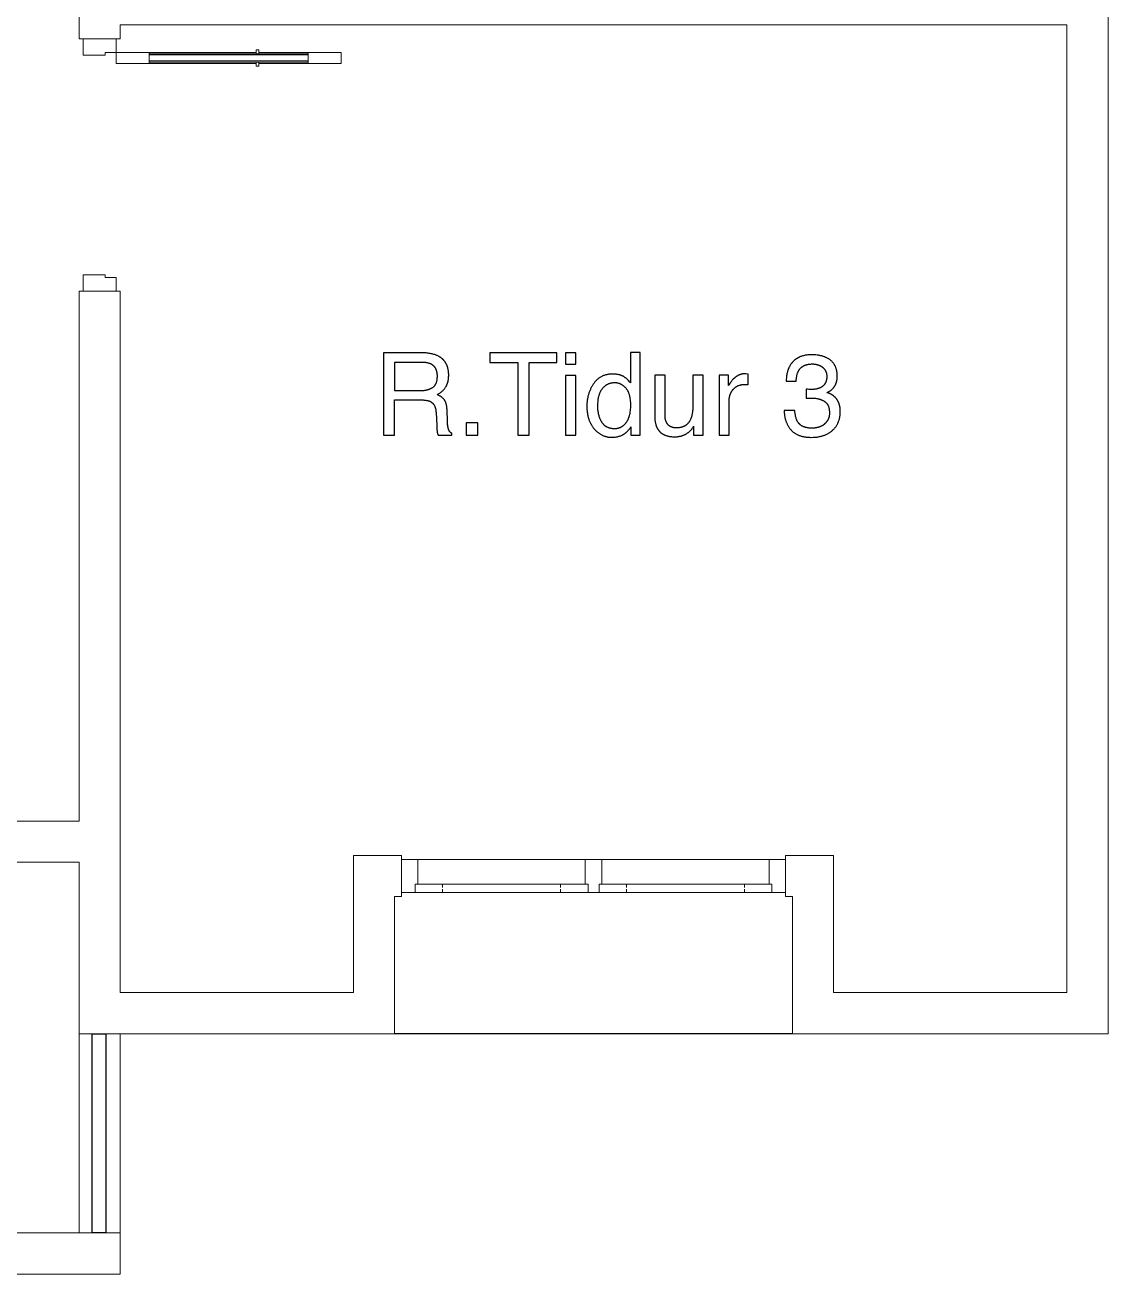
# Model space of a CAD drawing. Header units: metres. Extents: x 0 to 2861, y -1 to 1496.
# Drawn here: x 24.678 to 28.625, y 21.772 to 26.322 of the extents above; entities that cross this region are included whole.
import ezdxf

# ---------------------------------------------------------------- set-up
doc = ezdxf.new("R2010")
doc.units = ezdxf.units.M
doc.layers.add('ARS-KUSEN', color=25, linetype='Continuous', lineweight=9)
doc.layers.add('ARS_DINDING', color=1, linetype='Continuous', lineweight=15)
doc.layers.add('ARS-LANTAI', color=2, linetype='Continuous')
doc.layers.add('Default', color=18, linetype='Continuous')

msp = doc.modelspace()

# ---------------------------------------------------------------- linework, layer by layer
at = {"layer": 'ARS-KUSEN'}
for points in [[(25.0098, 26.2715), (25.0098, 26.2215), (24.9698, 26.2215), (24.9698, 26.2115), (24.8898, 26.2115), (24.8898, 26.2715)], [(25.0098, 26.2215), (25.1298, 26.2215), (25.1298, 26.1815), (25.0098, 26.1815)], [(25.5198, 26.2165), (25.5298, 26.2165), (25.5298, 26.2315), (25.5198, 26.2315)], [(25.7098, 26.2215), (25.8298, 26.2215), (25.8298, 26.1815), (25.7098, 26.1815)], [(25.5198, 26.1865), (25.5298, 26.1865), (25.5298, 26.1715), (25.5198, 26.1715)], [(25.0098, 25.3515), (25.0098, 25.4015), (24.9698, 25.4015), (24.9698, 25.4115), (24.8898, 25.4115), (24.8898, 25.3515)], [(26.0498, 23.1615), (26.0998, 23.1615), (26.0998, 23.1915), (26.1098, 23.1915), (26.1098, 23.2815), (26.0498, 23.2815)], [(27.4498, 23.2815), (26.0498, 23.2815), (26.0498, 23.1615), (27.4498, 23.1615)], [(26.7298, 23.1615), (26.7698, 23.1615), (26.7698, 23.1915), (26.7798, 23.1915), (26.7798, 23.2815), (26.7198, 23.2815), (26.7198, 23.1915), (26.7298, 23.1915)], [(27.4498, 23.1615), (27.3998, 23.1615), (27.3998, 23.1915), (27.3898, 23.1915), (27.3898, 23.2815), (27.4498, 23.2815)]]:
    msp.add_lwpolyline(points, close=True, dxfattribs=at)
at = {"layer": 'ARS-KUSEN', "color": 16}
for points in [[(25.5198, 26.1815), (25.1298, 26.1815), (25.1298, 26.2215), (25.5198, 26.2215)], [(25.5298, 26.2215), (25.7098, 26.2215), (25.7098, 26.1815), (25.5298, 26.1815)]]:
    msp.add_lwpolyline(points, dxfattribs=at)
at = {"layer": 'ARS-KUSEN'}
for points in [[(25.1298, 26.2165), (25.7098, 26.2165)], [(25.1298, 26.2125), (25.7098, 26.2125)], [(25.1298, 26.1905), (25.7098, 26.1905)], [(25.1298, 26.1865), (25.7098, 26.1865)], [(26.1998, 23.174), (26.1998, 23.1615), (26.0998, 23.1615), (26.0998, 23.1915), (26.1998, 23.1915), (26.1998, 23.179)], [(26.6298, 23.179), (26.6298, 23.1915), (26.1998, 23.1915), (26.1998, 23.179)], [(26.1998, 23.174), (26.1998, 23.1615), (26.6298, 23.1615), (26.6298, 23.174)], [(26.6298, 23.174), (26.6298, 23.1615), (26.7298, 23.1615), (26.7298, 23.1915), (26.6298, 23.1915), (26.6298, 23.179)], [(26.8698, 23.174), (26.8698, 23.1615), (26.7698, 23.1615), (26.7698, 23.1915), (26.8698, 23.1915), (26.8698, 23.179)], [(26.8698, 23.179), (26.8698, 23.1915), (27.2998, 23.1915), (27.2998, 23.179)], [(27.2998, 23.174), (27.2998, 23.1615), (26.8698, 23.1615), (26.8698, 23.174)], [(27.2998, 23.174), (27.2998, 23.1615), (27.3998, 23.1615), (27.3998, 23.1915), (27.2998, 23.1915), (27.2998, 23.179)]]:
    msp.add_lwpolyline(points, dxfattribs=at)
at = {"layer": 'ARS-LANTAI'}
for points in [[(24.9224, 22.6465), (24.9724, 22.6465)], [(24.9224, 21.9215), (24.9224, 22.6465)], [(24.9724, 22.6465), (24.9724, 21.9215)], [(24.9724, 21.9215), (24.9224, 21.9215)]]:
    msp.add_lwpolyline(points, dxfattribs=at)
at = {"layer": 'ARS-LANTAI', "color": 2}
msp.add_lwpolyline([(27.4748, 22.6465), (26.0248, 22.6465)], dxfattribs=at)
at = {"layer": 'ARS_DINDING', "color": 251}
for points in [[(28.6248, 30.4215), (28.6248, 22.6465)], [(25.0248, 26.3215), (25.0248, 26.2715), (24.8748, 26.2715), (24.8748, 26.4715), (25.0248, 26.4715)], [(25.0248, 26.3215), (28.4748, 26.3215)], [(28.4748, 22.7965), (28.4748, 26.3215)], [(24.8748, 23.4215), (24.8748, 25.3515), (25.0248, 25.3515), (25.0248, 22.7965)], [(24.8748, 23.4215), (23.9598, 23.4215), (23.9598, 23.2715), (24.8748, 23.2715)], [(26.0248, 23.1465), (26.0498, 23.1465), (26.0498, 23.2965), (25.8748, 23.2965), (25.8748, 22.7965)], [(27.6248, 22.7965), (27.6248, 23.2965), (27.4498, 23.2965), (27.4498, 23.1465), (27.4748, 23.1465)], [(24.8748, 23.2715), (24.8748, 22.6465), (26.0248, 22.6465), (26.0248, 23.1465)], [(27.4748, 23.1465), (27.4748, 22.6465), (28.6248, 22.6465)], [(25.8748, 22.7965), (25.0248, 22.7965)], [(28.4748, 22.7965), (27.6248, 22.7965)]]:
    msp.add_lwpolyline(points, dxfattribs=at)
for points in [[(25.0248, 21.9215), (25.0248, 22.6465), (24.8748, 22.6465), (24.8748, 21.9215)], [(24.2748, 21.7715), (25.0248, 21.7715), (25.0248, 21.9215), (24.2748, 21.9215)]]:
    msp.add_lwpolyline(points, close=True, dxfattribs=at)
at = {"layer": 'Default'}
for points in [[(26.1231, 25.1273), (25.9842, 25.1273)], [(25.9842, 25.1273), (25.9842, 24.8273)], [(26.1796, 24.9748), (26.1821, 24.9761), (26.1845, 24.9775), (26.1868, 24.9789), (26.1891, 24.9804), (26.1913, 24.9819), (26.1934, 24.9835), (26.1954, 24.9852), (26.1974, 24.9869), (26.1993, 24.9886), (26.2012, 24.9904), (26.203, 24.9923), (26.2047, 24.9942), (26.2063, 24.9961), (26.2079, 24.9982), (26.2094, 25.0002), (26.2108, 25.0023), (26.2115, 25.0034), (26.2121, 25.0045), (26.2128, 25.0056), (26.2134, 25.0068), (26.214, 25.0079), (26.2146, 25.0091), (26.2151, 25.0103), (26.2156, 25.0115), (26.2162, 25.0128), (26.2166, 25.014), (26.2171, 25.0153), (26.2176, 25.0166), (26.218, 25.0179), (26.2184, 25.0192), (26.2188, 25.0206), (26.2191, 25.0219), (26.2195, 25.0233), (26.2198, 25.0247), (26.2203, 25.0276), (26.2208, 25.0306), (26.2212, 25.0336), (26.2215, 25.0367), (26.2217, 25.0399), (26.2219, 25.0431), (26.2219, 25.0464), (26.2219, 25.0496), (26.2217, 25.0528), (26.2215, 25.0558), (26.2212, 25.0589), (26.2209, 25.0618), (26.2204, 25.0647), (26.2199, 25.0675), (26.2193, 25.0702), (26.2186, 25.0729), (26.2182, 25.0743), (26.2178, 25.0756), (26.2174, 25.0769), (26.2169, 25.0781), (26.2164, 25.0794), (26.216, 25.0806), (26.2155, 25.0819), (26.2149, 25.0831), (26.2144, 25.0843), (26.2138, 25.0854), (26.2132, 25.0866), (26.2126, 25.0877), (26.212, 25.0889), (26.2113, 25.09), (26.2107, 25.0911), (26.21, 25.0922), (26.2093, 25.0932), (26.2085, 25.0943), (26.2078, 25.0953), (26.207, 25.0964), (26.2062, 25.0974), (26.2054, 25.0983), (26.2046, 25.0993), (26.2037, 25.1003), (26.2028, 25.1012), (26.2019, 25.1021), (26.201, 25.1031), (26.2001, 25.1039), (26.1991, 25.1048), (26.1981, 25.1057), (26.1971, 25.1065), (26.1961, 25.1074), (26.1951, 25.1082), (26.194, 25.109), (26.1929, 25.1098), (26.1918, 25.1105), (26.1907, 25.1113), (26.1895, 25.112), (26.1884, 25.1127), (26.1872, 25.1134), (26.1848, 25.1148), (26.1822, 25.1161), (26.1796, 25.1173), (26.1782, 25.1179), (26.1768, 25.1185), (26.1739, 25.1197), (26.1709, 25.1207), (26.1678, 25.1217), (26.1645, 25.1226), (26.1612, 25.1234), (26.1579, 25.1242), (26.1544, 25.1248), (26.1508, 25.1254), (26.1471, 25.1259), (26.1433, 25.1263), (26.1395, 25.1267), (26.1355, 25.127), (26.1315, 25.1272), (26.1273, 25.1273), (26.1231, 25.1273)], [(26.6158, 25.1273), (26.3724, 25.1273)], [(26.3724, 25.1273), (26.3724, 25.0916)], [(26.6158, 25.0916), (26.6158, 25.1273)], [(26.6481, 25.1273), (26.6481, 25.0857)], [(26.6855, 25.1273), (26.6481, 25.1273)], [(26.6855, 25.0857), (26.6855, 25.1273)], [(26.9193, 25.1283), (26.884, 25.1283)], [(26.884, 25.1283), (26.884, 25.0179)], [(26.9193, 24.8273), (26.9193, 25.1283)], [(27.6002, 24.9825), (27.602, 24.9833), (27.6037, 24.9841), (27.6054, 24.9849), (27.607, 24.9858), (27.6086, 24.9867), (27.6102, 24.9876), (27.6117, 24.9886), (27.6132, 24.9896), (27.6146, 24.9906), (27.616, 24.9917), (27.6173, 24.9928), (27.6186, 24.9939), (27.6199, 24.9951), (27.6211, 24.9963), (27.6223, 24.9976), (27.6235, 24.9989), (27.6244, 24.9999), (27.6252, 25.001), (27.6261, 25.0021), (27.6269, 25.0032), (27.6277, 25.0043), (27.6284, 25.0055), (27.6291, 25.0067), (27.6298, 25.0079), (27.6305, 25.0091), (27.6311, 25.0103), (27.6317, 25.0116), (27.6323, 25.0129), (27.6329, 25.0142), (27.6334, 25.0155), (27.6339, 25.0168), (27.6343, 25.0182), (27.6348, 25.0195), (27.6352, 25.0209), (27.6356, 25.0223), (27.6359, 25.0238), (27.6363, 25.0252), (27.6366, 25.0267), (27.6368, 25.0282), (27.6371, 25.0297), (27.6373, 25.0313), (27.6375, 25.0328), (27.6376, 25.0344), (27.6377, 25.036), (27.6378, 25.0376), (27.6379, 25.0392), (27.638, 25.0426), (27.6379, 25.0449), (27.6379, 25.0472), (27.6378, 25.0495), (27.6376, 25.0517), (27.6374, 25.0539), (27.6371, 25.0561), (27.6368, 25.0582), (27.6364, 25.0603), (27.636, 25.0624), (27.6356, 25.0644), (27.6351, 25.0664), (27.6345, 25.0684), (27.6339, 25.0703), (27.6333, 25.0722), (27.6326, 25.0741), (27.6318, 25.0759), (27.6311, 25.0777), (27.6302, 25.0794), (27.6293, 25.0811), (27.6284, 25.0828), (27.6274, 25.0845), (27.6264, 25.0861), (27.6253, 25.0876), (27.6242, 25.0892), (27.623, 25.0907), (27.6218, 25.0922), (27.6205, 25.0936), (27.6192, 25.095), (27.6178, 25.0964), (27.6164, 25.0977), (27.615, 25.099), (27.6135, 25.1003), (27.6119, 25.1015), (27.6103, 25.1027), (27.6087, 25.1038), (27.607, 25.1049), (27.6053, 25.106), (27.6036, 25.107), (27.6018, 25.108), (27.5999, 25.109), (27.5981, 25.1099), (27.5962, 25.1108), (27.5942, 25.1116), (27.5922, 25.1124), (27.5902, 25.1131), (27.5882, 25.1139), (27.586, 25.1145), (27.5839, 25.1152), (27.5817, 25.1158), (27.5795, 25.1164), (27.5772, 25.1169), (27.5749, 25.1174), (27.5726, 25.1178), (27.5702, 25.1182), (27.5678, 25.1186), (27.5653, 25.1189), (27.5603, 25.1195), (27.5551, 25.1199), (27.5497, 25.1201), (27.5442, 25.1202), (27.5407, 25.1201), (27.5373, 25.12), (27.5339, 25.1198), (27.5306, 25.1195), (27.5274, 25.1192), (27.5242, 25.1187), (27.5211, 25.1182), (27.5181, 25.1176), (27.5151, 25.1169), (27.5122, 25.1162), (27.5094, 25.1153), (27.5066, 25.1144), (27.5039, 25.1134), (27.5013, 25.1124), (27.5, 25.1118), (27.4987, 25.1112), (27.4974, 25.1106), (27.4962, 25.11), (27.495, 25.1093), (27.4938, 25.1086), (27.4926, 25.108), (27.4914, 25.1072), (27.4902, 25.1065), (27.4891, 25.1058), (27.488, 25.105), (27.4868, 25.1042), (27.4858, 25.1034), (27.4847, 25.1026), (27.4836, 25.1017), (27.4826, 25.1009), (27.4815, 25.1), (27.4805, 25.0991), (27.4795, 25.0981), (27.4786, 25.0972), (27.4776, 25.0962), (27.4767, 25.0952), (27.4757, 25.0942), (27.4748, 25.0932), (27.4739, 25.0922), (27.4731, 25.0911), (27.4722, 25.09), (27.4714, 25.0889), (27.4705, 25.0878), (27.4697, 25.0866), (27.4689, 25.0855), (27.4681, 25.0843), (27.4666, 25.0818), (27.4652, 25.0793), (27.4636, 25.0764), (27.4629, 25.075), (27.4621, 25.0735), (27.4614, 25.0719), (27.4608, 25.0704), (27.4601, 25.0688), (27.4595, 25.0673), (27.4589, 25.0657), (27.4583, 25.0641), (27.4578, 25.0624), (27.4572, 25.0608), (27.4563, 25.0574), (27.4554, 25.054), (27.4546, 25.0505), (27.454, 25.0469), (27.4534, 25.0432), (27.4529, 25.0395), (27.4526, 25.0357), (27.4523, 25.0318), (27.4522, 25.0278), (27.4521, 25.0238)], [(26.1241, 25.0924), (26.0248, 25.0924)], [(26.0248, 25.0924), (26.0248, 24.9899)], [(26.1188, 24.9899), (26.1223, 24.9899), (26.1257, 24.9901), (26.1291, 24.9903), (26.1323, 24.9906), (26.1355, 24.991), (26.1385, 24.9915), (26.14, 24.9918), (26.1415, 24.9921), (26.143, 24.9924), (26.1444, 24.9927), (26.1458, 24.9931), (26.1472, 24.9935), (26.1485, 24.9939), (26.1498, 24.9943), (26.1512, 24.9948), (26.1524, 24.9953), (26.1537, 24.9958), (26.1549, 24.9963), (26.1562, 24.9969), (26.1573, 24.9974), (26.1585, 24.998), (26.1597, 24.9986), (26.1608, 24.9993), (26.1619, 24.9999), (26.163, 25.0006), (26.164, 25.0013), (26.1645, 25.0017), (26.165, 25.002), (26.1655, 25.0024), (26.166, 25.0028), (26.1665, 25.0032), (26.167, 25.0036), (26.1675, 25.004), (26.1679, 25.0045), (26.1684, 25.0049), (26.1688, 25.0053), (26.1692, 25.0058), (26.1697, 25.0062), (26.1701, 25.0067), (26.1705, 25.0072), (26.1709, 25.0077), (26.1713, 25.0082), (26.1717, 25.0087), (26.1721, 25.0092), (26.1724, 25.0097), (26.1728, 25.0103), (26.1731, 25.0108), (26.1735, 25.0113), (26.1738, 25.0119), (26.1742, 25.0125), (26.1748, 25.0136), (26.1754, 25.0148), (26.176, 25.0161), (26.1765, 25.0173), (26.177, 25.0187), (26.1775, 25.02), (26.1779, 25.0214), (26.1783, 25.0228), (26.1787, 25.0242), (26.179, 25.0257), (26.1793, 25.0272), (26.1796, 25.0288), (26.1799, 25.0304), (26.1801, 25.032), (26.1802, 25.0337), (26.1804, 25.0354), (26.1805, 25.0371), (26.1806, 25.0389), (26.1806, 25.0407), (26.1807, 25.0426), (26.1806, 25.0445), (26.1806, 25.0465), (26.1805, 25.0484), (26.1803, 25.0503), (26.1801, 25.0521), (26.1798, 25.0539), (26.1795, 25.0556), (26.1792, 25.0573), (26.1788, 25.059), (26.1784, 25.0606), (26.1779, 25.0622), (26.1774, 25.0637), (26.1771, 25.0645), (26.1768, 25.0652), (26.1765, 25.066), (26.1762, 25.0667), (26.1759, 25.0674), (26.1755, 25.0681), (26.1752, 25.0688), (26.1748, 25.0695), (26.1745, 25.0702), (26.1741, 25.0709), (26.1737, 25.0715), (26.1733, 25.0722), (26.1729, 25.0728), (26.1724, 25.0734), (26.172, 25.0741), (26.1716, 25.0747), (26.1711, 25.0753), (26.1706, 25.0759), (26.1701, 25.0764), (26.1697, 25.077), (26.1691, 25.0776), (26.1686, 25.0781), (26.1681, 25.0786), (26.1676, 25.0792), (26.167, 25.0797), (26.1664, 25.0802), (26.1659, 25.0807), (26.1653, 25.0812), (26.1647, 25.0817), (26.1641, 25.0821), (26.1635, 25.0826), (26.1628, 25.083), (26.1622, 25.0835), (26.1615, 25.0839), (26.1609, 25.0843), (26.1602, 25.0847), (26.1595, 25.0851), (26.1588, 25.0855), (26.1574, 25.0863), (26.1566, 25.0866), (26.1558, 25.087), (26.155, 25.0874), (26.1541, 25.0877), (26.1533, 25.088), (26.1524, 25.0884), (26.1515, 25.0887), (26.1506, 25.0889), (26.1488, 25.0895), (26.1469, 25.09), (26.1449, 25.0905), (26.1428, 25.0909), (26.1407, 25.0912), (26.1385, 25.0915), (26.1363, 25.0918), (26.134, 25.092), (26.1316, 25.0922), (26.1292, 25.0923), (26.1267, 25.0924), (26.1241, 25.0924)], [(26.3724, 25.0916), (26.4735, 25.0916)], [(26.4735, 25.0916), (26.4735, 24.8273)], [(26.5148, 24.8273), (26.5148, 25.0916)], [(26.5148, 25.0916), (26.6158, 25.0916)], [(26.6481, 25.0857), (26.6855, 25.0857)], [(27.4885, 25.0238), (27.4886, 25.0268), (27.4888, 25.0298), (27.4891, 25.0327), (27.4894, 25.0355), (27.4898, 25.0382), (27.4902, 25.0409), (27.4907, 25.0434), (27.4912, 25.0458), (27.4918, 25.0482), (27.4924, 25.0505), (27.4931, 25.0526), (27.4934, 25.0537), (27.4938, 25.0547), (27.4942, 25.0557), (27.4946, 25.0567), (27.495, 25.0577), (27.4954, 25.0586), (27.4959, 25.0595), (27.4963, 25.0604), (27.4968, 25.0613), (27.4973, 25.0622), (27.4977, 25.0629), (27.4982, 25.0637), (27.4986, 25.0644), (27.4991, 25.0651), (27.4996, 25.0658), (27.5001, 25.0665), (27.5006, 25.0672), (27.5011, 25.0679), (27.5017, 25.0686), (27.5022, 25.0692), (27.5028, 25.0699), (27.5033, 25.0705), (27.5039, 25.0711), (27.5045, 25.0717), (27.5051, 25.0723), (27.5057, 25.0729), (27.5064, 25.0735), (27.507, 25.074), (27.5076, 25.0746), (27.5083, 25.0751), (27.509, 25.0756), (27.5096, 25.0761), (27.5103, 25.0766), (27.511, 25.0771), (27.5117, 25.0776), (27.5125, 25.078), (27.5132, 25.0785), (27.5139, 25.0789), (27.5147, 25.0793), (27.5155, 25.0798), (27.5162, 25.0802), (27.517, 25.0806), (27.5178, 25.0809), (27.5186, 25.0813), (27.5203, 25.082), (27.522, 25.0826), (27.5237, 25.0832), (27.5255, 25.0838), (27.5274, 25.0843), (27.5292, 25.0847), (27.5312, 25.0851), (27.5331, 25.0855), (27.5351, 25.0858), (27.5372, 25.0861), (27.5393, 25.0863), (27.5414, 25.0865), (27.5436, 25.0866), (27.5458, 25.0867), (27.5481, 25.0867), (27.5494, 25.0867), (27.5507, 25.0866), (27.5519, 25.0866), (27.5532, 25.0865), (27.5544, 25.0864), (27.5557, 25.0863), (27.5569, 25.0861), (27.5581, 25.0859), (27.5593, 25.0857), (27.5605, 25.0855), (27.5617, 25.0853), (27.5629, 25.085), (27.564, 25.0847), (27.5652, 25.0844), (27.5663, 25.0841), (27.5675, 25.0837), (27.5686, 25.0833), (27.5697, 25.0829), (27.5708, 25.0825), (27.5719, 25.0821), (27.573, 25.0816), (27.5741, 25.0811), (27.5751, 25.0806), (27.5762, 25.08), (27.5772, 25.0794), (27.5783, 25.0789), (27.5793, 25.0782), (27.5803, 25.0776), (27.5813, 25.0769), (27.5823, 25.0763), (27.5833, 25.0756), (27.5843, 25.0748), (27.5852, 25.0741), (27.5861, 25.0733), (27.587, 25.0725), (27.5879, 25.0717), (27.5887, 25.0709), (27.5895, 25.07), (27.5903, 25.0692), (27.5911, 25.0683), (27.5918, 25.0674), (27.5924, 25.0665), (27.5931, 25.0655), (27.5937, 25.0645), (27.5943, 25.0636), (27.5949, 25.0626), (27.5954, 25.0615), (27.5959, 25.0605), (27.5964, 25.0594), (27.5968, 25.0583), (27.5972, 25.0572), (27.5976, 25.0561), (27.5979, 25.055), (27.5983, 25.0538), (27.5986, 25.0526), (27.5988, 25.0514), (27.599, 25.0502), (27.5992, 25.049), (27.5994, 25.0477), (27.5995, 25.0464), (27.5996, 25.0451), (27.5997, 25.0438), (27.5998, 25.0425), (27.5998, 25.0411), (27.5998, 25.0393), (27.5997, 25.0375), (27.5996, 25.0358), (27.5994, 25.0341), (27.5992, 25.0324), (27.599, 25.0307), (27.5987, 25.0291), (27.5983, 25.0276), (27.5979, 25.026), (27.5975, 25.0245), (27.5973, 25.0238), (27.597, 25.023), (27.5968, 25.0223), (27.5965, 25.0216), (27.5962, 25.0209), (27.5959, 25.0202), (27.5956, 25.0195), (27.5953, 25.0188), (27.595, 25.0182), (27.5947, 25.0175), (27.5943, 25.0169), (27.594, 25.0162), (27.5936, 25.0156), (27.5932, 25.015), (27.5928, 25.0143), (27.5924, 25.0137), (27.592, 25.0131), (27.5916, 25.0125), (27.5911, 25.012), (27.5907, 25.0114), (27.5902, 25.0108), (27.5898, 25.0103), (27.5893, 25.0097), (27.5888, 25.0092), (27.5883, 25.0087), (27.5878, 25.0081), (27.5872, 25.0076), (27.5867, 25.0071), (27.5861, 25.0066), (27.5856, 25.0062), (27.585, 25.0057), (27.5844, 25.0052), (27.5838, 25.0048), (27.5832, 25.0043), (27.5826, 25.0039), (27.582, 25.0034), (27.5813, 25.003), (27.5807, 25.0026), (27.5793, 25.0018), (27.5779, 25.001), (27.5765, 25.0003), (27.5757, 24.9999), (27.5748, 24.9995), (27.5739, 24.9991), (27.5731, 24.9988), (27.5722, 24.9984), (27.5713, 24.9981), (27.5694, 24.9974), (27.5675, 24.9968), (27.5655, 24.9963), (27.5635, 24.9958), (27.5614, 24.9954), (27.5592, 24.995), (27.557, 24.9947), (27.5548, 24.9944), (27.5525, 24.9942), (27.5501, 24.994), (27.5476, 24.9939), (27.5452, 24.9938), (27.5426, 24.9938), (27.5383, 24.9938), (27.5342, 24.994), (27.5299, 24.9943), (27.5246, 24.9948)], [(26.6481, 25.045), (26.6481, 24.8273)], [(26.6855, 25.045), (26.6481, 25.045)], [(26.6855, 24.8273), (26.6855, 25.045)], [(26.8197, 25.0499), (26.8168, 25.0499), (26.8141, 25.0498), (26.8113, 25.0496), (26.8087, 25.0494), (26.806, 25.0491), (26.8034, 25.0487), (26.8008, 25.0482), (26.7983, 25.0477), (26.7958, 25.0471), (26.7934, 25.0465), (26.791, 25.0458), (26.7886, 25.045), (26.7863, 25.0441), (26.784, 25.0432), (26.7818, 25.0422), (26.7796, 25.0412), (26.7774, 25.04), (26.7753, 25.0388), (26.7732, 25.0376), (26.7712, 25.0362), (26.7692, 25.0348), (26.7672, 25.0334), (26.7653, 25.0318), (26.7634, 25.0302), (26.7616, 25.0285), (26.7598, 25.0268), (26.7581, 25.025), (26.7563, 25.0231), (26.7547, 25.0212), (26.7531, 25.0191), (26.7515, 25.017), (26.7499, 25.0149), (26.7484, 25.0127), (26.747, 25.0105), (26.7456, 25.0082), (26.7442, 25.0059), (26.7429, 25.0036), (26.7416, 25.0013), (26.7404, 24.999), (26.7392, 24.9966), (26.7381, 24.9942), (26.7371, 24.9918), (26.736, 24.9893), (26.735, 24.9868), (26.7341, 24.9843), (26.7332, 24.9818), (26.7324, 24.9793), (26.7316, 24.9767), (26.7309, 24.9741), (26.7302, 24.9715), (26.7295, 24.9688), (26.7289, 24.9661), (26.7284, 24.9634), (26.7279, 24.9607), (26.7274, 24.958), (26.727, 24.9552), (26.7267, 24.9524), (26.7264, 24.9496), (26.7259, 24.9438), (26.7256, 24.938), (26.7255, 24.9321), (26.7256, 24.9258), (26.7258, 24.9227), (26.7259, 24.9196), (26.7262, 24.9166), (26.7265, 24.9137), (26.7268, 24.9107), (26.7272, 24.9078), (26.7276, 24.905), (26.7281, 24.9022), (26.7287, 24.8994), (26.7293, 24.8966), (26.7299, 24.894), (26.7306, 24.8913), (26.7314, 24.8887), (26.7322, 24.8861), (26.7331, 24.8836), (26.734, 24.8811), (26.7349, 24.8786), (26.736, 24.8762), (26.737, 24.8738), (26.7382, 24.8715), (26.7393, 24.8692), (26.7406, 24.8669), (26.7418, 24.8647), (26.7432, 24.8625), (26.7446, 24.8604), (26.746, 24.8583), (26.7475, 24.8562), (26.749, 24.8542), (26.7506, 24.8522), (26.7523, 24.8503), (26.754, 24.8484), (26.7557, 24.8466), (26.7574, 24.8448), (26.7591, 24.8431), (26.7609, 24.8414), (26.7626, 24.8398), (26.7644, 24.8383), (26.7663, 24.8368), (26.7681, 24.8354), (26.7699, 24.8341), (26.7718, 24.8328), (26.7737, 24.8316), (26.7756, 24.8304), (26.7776, 24.8293), (26.7795, 24.8282), (26.7815, 24.8272), (26.7835, 24.8263), (26.7855, 24.8254), (26.7875, 24.8246), (26.7895, 24.8239), (26.7916, 24.8232), (26.7937, 24.8226), (26.7958, 24.822), (26.7979, 24.8215), (26.8001, 24.821), (26.8022, 24.8206), (26.8044, 24.8203), (26.8066, 24.82), (26.8088, 24.8198), (26.811, 24.8197), (26.8133, 24.8196), (26.8156, 24.8196), (26.8184, 24.8196), (26.8212, 24.8197), (26.8239, 24.8199), (26.8266, 24.8201), (26.8292, 24.8204), (26.8319, 24.8208), (26.8344, 24.8213), (26.837, 24.8218), (26.8395, 24.8224), (26.8419, 24.8231), (26.8443, 24.8238), (26.8467, 24.8246), (26.849, 24.8255), (26.8513, 24.8264), (26.8536, 24.8275), (26.8558, 24.8285), (26.8569, 24.8291), (26.858, 24.8297), (26.8591, 24.8303), (26.8601, 24.831), (26.8612, 24.8316), (26.8622, 24.8323), (26.8633, 24.833), (26.8643, 24.8337), (26.8653, 24.8345), (26.8663, 24.8353), (26.8673, 24.836), (26.8683, 24.8369), (26.8693, 24.8377), (26.8703, 24.8386), (26.8722, 24.8403), (26.8741, 24.8422), (26.8759, 24.8442), (26.8777, 24.8462), (26.8795, 24.8483), (26.8812, 24.8506), (26.8829, 24.8529), (26.8846, 24.8553), (26.8862, 24.8577)], [(26.884, 25.0179), (26.8809, 25.0215), (26.8779, 25.0249), (26.875, 25.028), (26.8736, 25.0295), (26.8722, 25.0309), (26.8708, 25.0322), (26.8695, 25.0334), (26.8681, 25.0346), (26.8668, 25.0357), (26.8655, 25.0367), (26.8642, 25.0376), (26.863, 25.0385), (26.8617, 25.0393), (26.8607, 25.04), (26.8596, 25.0406), (26.8585, 25.0412), (26.8574, 25.0418), (26.8562, 25.0424), (26.8551, 25.0429), (26.8539, 25.0434), (26.8527, 25.0439), (26.8516, 25.0444), (26.8503, 25.0449), (26.8491, 25.0453), (26.8479, 25.0458), (26.8466, 25.0462), (26.8453, 25.0466), (26.844, 25.0469), (26.8427, 25.0473), (26.8401, 25.0479), (26.8374, 25.0484), (26.8346, 25.0489), (26.8317, 25.0493), (26.8288, 25.0495), (26.8258, 25.0498), (26.8228, 25.0499), (26.8197, 25.0499)], [(27.0104, 25.046), (26.9728, 25.046)], [(26.9728, 25.046), (26.9728, 24.8974)], [(27.0104, 24.9008), (27.0104, 25.046)], [(27.1489, 25.046), (27.1121, 25.046)], [(27.1121, 25.046), (27.1121, 24.9386)], [(27.1489, 24.8273), (27.1489, 25.046)], [(27.2422, 25.046), (27.2073, 25.046)], [(27.2073, 25.046), (27.2073, 24.8273)], [(27.3137, 25.0499), (27.3053, 25.0507), (27.3032, 25.0509), (27.3024, 25.0509), (27.3021, 25.0509), (27.3018, 25.0509), (27.3005, 25.0509), (27.2991, 25.0509), (27.2978, 25.0508), (27.2964, 25.0507), (27.2951, 25.0506), (27.2938, 25.0504), (27.2925, 25.0502), (27.2912, 25.0499), (27.2899, 25.0497), (27.2887, 25.0494), (27.2874, 25.0491), (27.2862, 25.0487), (27.2849, 25.0483), (27.2837, 25.0479), (27.2825, 25.0475), (27.2813, 25.047), (27.28, 25.0465), (27.2789, 25.0459), (27.2777, 25.0454), (27.2765, 25.0448), (27.2753, 25.0441), (27.2742, 25.0435), (27.2731, 25.0428), (27.2719, 25.042), (27.2708, 25.0413), (27.2697, 25.0405), (27.2686, 25.0397), (27.2675, 25.0388), (27.2664, 25.0379), (27.2653, 25.037), (27.2643, 25.0361), (27.2632, 25.0351), (27.2592, 25.0312), (27.2556, 25.0275), (27.254, 25.0257), (27.2524, 25.0239), (27.251, 25.0222), (27.2496, 25.0205), (27.2483, 25.0188), (27.2472, 25.0172), (27.2461, 25.0156), (27.2451, 25.0141), (27.2447, 25.0133), (27.2442, 25.0126), (27.2438, 25.0118), (27.2435, 25.0111), (27.2431, 25.0104), (27.2428, 25.0097), (27.2425, 25.009), (27.2422, 25.0083)], [(27.2422, 25.0083), (27.2422, 25.046)], [(27.3137, 25.0111), (27.3137, 25.0499)], [(26.0248, 24.9899), (26.1188, 24.9899)], [(27.244, 24.9531), (27.244, 24.9546), (27.2441, 24.956), (27.2442, 24.9574), (27.2443, 24.9589), (27.2444, 24.9603), (27.2446, 24.9617), (27.2447, 24.963), (27.245, 24.9644), (27.2452, 24.9658), (27.2455, 24.9671), (27.2458, 24.9685), (27.2461, 24.9698), (27.2465, 24.9711), (27.2469, 24.9725), (27.2473, 24.9738), (27.2478, 24.975), (27.2482, 24.9763), (27.2487, 24.9776), (27.2493, 24.9789), (27.2499, 24.9801), (27.2505, 24.9813), (27.2511, 24.9826), (27.2517, 24.9838), (27.2524, 24.985), (27.2531, 24.9862), (27.2539, 24.9874), (27.2546, 24.9886), (27.2554, 24.9897), (27.2563, 24.9909), (27.2571, 24.992), (27.258, 24.9931), (27.2589, 24.9943), (27.2599, 24.9954), (27.2609, 24.9964), (27.2618, 24.9975), (27.2629, 24.9985), (27.2639, 24.9994), (27.265, 25.0003), (27.2661, 25.0012), (27.2672, 25.0021), (27.2683, 25.0029), (27.2695, 25.0037), (27.2707, 25.0044), (27.2719, 25.0052), (27.2732, 25.0058), (27.2744, 25.0065), (27.2757, 25.0071), (27.2771, 25.0077), (27.2784, 25.0082), (27.2798, 25.0087), (27.2812, 25.0092), (27.2826, 25.0096), (27.284, 25.01), (27.2855, 25.0104), (27.287, 25.0107), (27.2885, 25.011), (27.2901, 25.0113), (27.2917, 25.0115), (27.2933, 25.0117), (27.2949, 25.0119), (27.2965, 25.012), (27.2982, 25.0121), (27.2999, 25.0121), (27.3016, 25.0121), (27.3048, 25.0121), (27.3062, 25.012), (27.3076, 25.0119), (27.3091, 25.0118), (27.3105, 25.0116), (27.3121, 25.0114), (27.3137, 25.0111)], [(27.4521, 25.0238), (27.4885, 25.0238)], [(27.5246, 24.9948), (27.5246, 24.9623)], [(27.5434, 24.8194), (27.5497, 24.8195), (27.5527, 24.8196), (27.5557, 24.8198), (27.5587, 24.82), (27.5616, 24.8203), (27.5645, 24.8206), (27.5673, 24.821), (27.5701, 24.8214), (27.5728, 24.8219), (27.5755, 24.8225), (27.5782, 24.8231), (27.5808, 24.8237), (27.5833, 24.8244), (27.5858, 24.8251), (27.5883, 24.8259), (27.5907, 24.8268), (27.5931, 24.8277), (27.5954, 24.8286), (27.5977, 24.8296), (27.6, 24.8307), (27.6022, 24.8318), (27.6043, 24.833), (27.6064, 24.8342), (27.6085, 24.8354), (27.6105, 24.8367), (27.6125, 24.8381), (27.6144, 24.8395), (27.6163, 24.841), (27.6181, 24.8425), (27.6199, 24.8441), (27.6216, 24.8457), (27.6233, 24.8474), (27.625, 24.8491), (27.6266, 24.8508), (27.6281, 24.8525), (27.6296, 24.8543), (27.631, 24.8561), (27.6324, 24.858), (27.6337, 24.8598), (27.635, 24.8617), (27.6362, 24.8637), (27.6373, 24.8656), (27.6384, 24.8676), (27.6395, 24.8697), (27.6405, 24.8717), (27.6414, 24.8738), (27.6423, 24.8759), (27.6431, 24.8781), (27.6439, 24.8802), (27.6447, 24.8825), (27.6453, 24.8847), (27.6459, 24.887), (27.6465, 24.8893), (27.647, 24.8916), (27.6475, 24.8939), (27.6479, 24.8963), (27.6482, 24.8988), (27.6485, 24.9012), (27.6488, 24.9037), (27.649, 24.9062), (27.6491, 24.9087), (27.6492, 24.9113), (27.6492, 24.9139), (27.6492, 24.9171), (27.649, 24.9203), (27.6487, 24.9234), (27.6486, 24.925), (27.6484, 24.9265), (27.6482, 24.928), (27.6479, 24.9295), (27.6477, 24.9309), (27.6474, 24.9324), (27.6471, 24.9338), (27.6467, 24.9352), (27.6464, 24.9366), (27.646, 24.938), (27.6455, 24.9394), (27.6451, 24.9408), (27.6446, 24.9421), (27.6441, 24.9434), (27.6436, 24.9447), (27.6431, 24.946), (27.6425, 24.9473), (27.6419, 24.9486), (27.6413, 24.9498), (27.6406, 24.9511), (27.64, 24.9523), (27.6393, 24.9535), (27.6386, 24.9547), (27.6378, 24.9558), (27.637, 24.957), (27.6362, 24.9581), (27.6354, 24.9592), (27.6346, 24.9603), (27.6337, 24.9614), (27.6328, 24.9625), (27.6319, 24.9635), (27.631, 24.9645), (27.6301, 24.9655), (27.6291, 24.9664), (27.6281, 24.9674), (27.6271, 24.9683), (27.6261, 24.9692), (27.6251, 24.97), (27.624, 24.9709), (27.623, 24.9717), (27.6219, 24.9725), (27.6207, 24.9733), (27.6196, 24.974), (27.6184, 24.9747), (27.6173, 24.9754), (27.6161, 24.9761), (27.6149, 24.9768), (27.6136, 24.9774), (27.6124, 24.978), (27.6111, 24.9786), (27.6098, 24.9792), (27.6085, 24.9797), (27.6072, 24.9803), (27.6058, 24.9808), (27.6044, 24.9812), (27.603, 24.9817), (27.6016, 24.9821), (27.6002, 24.9825)], [(26.0248, 24.8273), (26.0248, 24.956)], [(26.0248, 24.956), (26.1173, 24.956)], [(26.1173, 24.956), (26.1234, 24.9559), (26.129, 24.9556), (26.1316, 24.9554), (26.1342, 24.9552), (26.1366, 24.9549), (26.1389, 24.9546), (26.1412, 24.9542), (26.1433, 24.9538), (26.1453, 24.9534), (26.1473, 24.9529), (26.1482, 24.9526), (26.1491, 24.9523), (26.1499, 24.9521), (26.1508, 24.9518), (26.1516, 24.9514), (26.1524, 24.9511), (26.1532, 24.9508), (26.1539, 24.9505), (26.1545, 24.9501), (26.1552, 24.9498), (26.1558, 24.9495), (26.1564, 24.9491), (26.157, 24.9488), (26.1576, 24.9484), (26.1581, 24.948), (26.1587, 24.9477), (26.1593, 24.9473), (26.1598, 24.9469), (26.1604, 24.9464), (26.1609, 24.946), (26.1614, 24.9456), (26.1619, 24.9452), (26.1624, 24.9447), (26.1629, 24.9442), (26.1634, 24.9438), (26.1639, 24.9433), (26.1644, 24.9428), (26.1648, 24.9423), (26.1653, 24.9418), (26.1657, 24.9413), (26.1661, 24.9408), (26.1665, 24.9402), (26.167, 24.9397), (26.1674, 24.9391), (26.1678, 24.9386), (26.1681, 24.938), (26.1685, 24.9374), (26.1689, 24.9368), (26.1692, 24.9362), (26.1696, 24.9356), (26.1699, 24.935), (26.1702, 24.9344), (26.1709, 24.9331), (26.1715, 24.9317), (26.172, 24.9304), (26.1725, 24.929), (26.173, 24.9275), (26.1734, 24.9261), (26.1739, 24.9245), (26.1742, 24.923), (26.1746, 24.9214), (26.1748, 24.9198), (26.1751, 24.9181), (26.1753, 24.9164), (26.1755, 24.9146), (26.1756, 24.9129), (26.1758, 24.911)], [(26.216, 24.9182), (26.2158, 24.9214), (26.2156, 24.9245), (26.2153, 24.9275), (26.215, 24.9304), (26.2146, 24.9331), (26.2141, 24.9358), (26.2136, 24.9383), (26.213, 24.9407), (26.2127, 24.9419), (26.2123, 24.943), (26.212, 24.9441), (26.2116, 24.9452), (26.2113, 24.9463), (26.2109, 24.9473), (26.2105, 24.9483), (26.21, 24.9492), (26.2096, 24.9502), (26.2091, 24.9511), (26.2087, 24.952), (26.2082, 24.9528), (26.2077, 24.9537), (26.2072, 24.9545), (26.2066, 24.9552), (26.2061, 24.956), (26.2055, 24.9567), (26.2049, 24.9574), (26.2043, 24.9581), (26.2037, 24.9588), (26.2031, 24.9595), (26.2024, 24.9602), (26.2018, 24.9609), (26.2011, 24.9615), (26.2004, 24.9622), (26.1997, 24.9628), (26.1989, 24.9634), (26.1982, 24.9641), (26.1974, 24.9647), (26.1966, 24.9653), (26.195, 24.9665), (26.1933, 24.9676), (26.1916, 24.9688), (26.1898, 24.9699), (26.1879, 24.9709), (26.1859, 24.9719), (26.1839, 24.9729), (26.1818, 24.9739), (26.1796, 24.9748)], [(27.1121, 24.9386), (27.112, 24.9308), (27.1116, 24.9234), (27.1114, 24.9199), (27.111, 24.9165), (27.1107, 24.9132), (27.1102, 24.91), (27.1097, 24.9069), (27.1092, 24.9039), (27.1085, 24.901), (27.1079, 24.8982), (27.1071, 24.8955), (27.1063, 24.893), (27.1059, 24.8917), (27.1055, 24.8905), (27.105, 24.8893), (27.1045, 24.8882), (27.1037, 24.8861), (27.1027, 24.884), (27.1017, 24.882), (27.1007, 24.8801), (27.1002, 24.8792), (27.0996, 24.8783), (27.0991, 24.8774), (27.0985, 24.8765), (27.0979, 24.8757), (27.0973, 24.8748), (27.0967, 24.874), (27.0961, 24.8732), (27.0954, 24.8724), (27.0948, 24.8716), (27.0941, 24.8708), (27.0935, 24.8701), (27.0928, 24.8694), (27.0921, 24.8686), (27.0914, 24.8679), (27.0907, 24.8673), (27.09, 24.8666), (27.0892, 24.866), (27.0885, 24.8653), (27.0877, 24.8647), (27.0869, 24.8641), (27.0861, 24.8635), (27.0853, 24.863), (27.0845, 24.8624), (27.0837, 24.8619), (27.0829, 24.8614), (27.082, 24.8609), (27.0812, 24.8604), (27.0803, 24.86), (27.0794, 24.8595), (27.0785, 24.8591), (27.0776, 24.8587), (27.0767, 24.8583), (27.0758, 24.8579), (27.0748, 24.8576), (27.0739, 24.8572), (27.0729, 24.8569), (27.0719, 24.8566), (27.0709, 24.8563), (27.0699, 24.856), (27.0689, 24.8558), (27.0679, 24.8555), (27.0669, 24.8553), (27.0658, 24.8551), (27.0637, 24.8547), (27.0615, 24.8544), (27.0593, 24.8542), (27.057, 24.854), (27.0546, 24.8539), (27.0523, 24.8539), (27.0506, 24.8539), (27.049, 24.8539), (27.0474, 24.854), (27.0458, 24.8542), (27.0443, 24.8543), (27.0428, 24.8546), (27.0414, 24.8548), (27.04, 24.8551), (27.0386, 24.8554), (27.0372, 24.8558), (27.0359, 24.8562), (27.0346, 24.8566), (27.034, 24.8569), (27.0333, 24.8571), (27.0327, 24.8574), (27.0321, 24.8576), (27.0315, 24.8579), (27.0309, 24.8582), (27.0303, 24.8585), (27.0298, 24.8588), (27.0292, 24.8591), (27.0286, 24.8594), (27.0281, 24.8597), (27.0275, 24.8601), (27.027, 24.8604), (27.0265, 24.8608), (27.026, 24.8611), (27.0254, 24.8615), (27.0249, 24.8619), (27.0245, 24.8623), (27.024, 24.8627), (27.0235, 24.8631), (27.023, 24.8636), (27.0226, 24.864), (27.0221, 24.8644), (27.0217, 24.8649), (27.0212, 24.8654), (27.0208, 24.8658), (27.0204, 24.8663), (27.02, 24.8668), (27.0196, 24.8673), (27.0192, 24.8678), (27.0188, 24.8683), (27.0184, 24.8689), (27.0181, 24.8694), (27.0177, 24.87), (27.0173, 24.8705), (27.017, 24.8711), (27.0167, 24.8717), (27.0163, 24.8723), (27.0157, 24.8735), (27.0154, 24.8741), (27.0151, 24.8748), (27.0148, 24.8755), (27.0145, 24.8762), (27.0142, 24.8769), (27.0139, 24.8777), (27.0134, 24.8792), (27.0129, 24.8807), (27.0125, 24.8823), (27.0121, 24.8839), (27.0117, 24.8856), (27.0114, 24.8874), (27.0112, 24.8891), (27.0109, 24.891), (27.0107, 24.8928), (27.0106, 24.8948), (27.0105, 24.8967), (27.0104, 24.8988), (27.0104, 24.9008)], [(27.244, 24.8273), (27.244, 24.9531)], [(27.5246, 24.9623), (27.5323, 24.9626), (27.5397, 24.9627), (27.5438, 24.9627), (27.5477, 24.9625), (27.5516, 24.9623), (27.5553, 24.962), (27.5589, 24.9615), (27.5624, 24.961), (27.5658, 24.9604), (27.569, 24.9597), (27.5706, 24.9593), (27.5722, 24.9589), (27.5737, 24.9585), (27.5752, 24.958), (27.5767, 24.9575), (27.5781, 24.957), (27.5796, 24.9565), (27.581, 24.9559), (27.5823, 24.9554), (27.5837, 24.9548), (27.585, 24.9541), (27.5863, 24.9535), (27.5875, 24.9528), (27.5887, 24.9521), (27.5899, 24.9514), (27.5911, 24.9507), (27.5917, 24.9503), (27.5922, 24.9499), (27.5928, 24.9495), (27.5933, 24.9491), (27.5939, 24.9487), (27.5944, 24.9482), (27.5949, 24.9478), (27.5954, 24.9474), (27.5959, 24.9469), (27.5964, 24.9465), (27.5969, 24.946), (27.5974, 24.9455), (27.5979, 24.945), (27.5983, 24.9445), (27.5988, 24.944), (27.5992, 24.9435), (27.5996, 24.943), (27.6, 24.9425), (27.6004, 24.9419), (27.6009, 24.9414), (27.6012, 24.9408), (27.6016, 24.9402), (27.602, 24.9397), (27.6024, 24.9391), (27.6027, 24.9385), (27.6031, 24.9379), (27.6037, 24.9366), (27.6044, 24.9354), (27.605, 24.9341), (27.6055, 24.9327), (27.606, 24.9314), (27.6065, 24.93), (27.607, 24.9285), (27.6074, 24.927), (27.6078, 24.9255), (27.6081, 24.924), (27.6084, 24.9224), (27.6087, 24.9207), (27.6089, 24.9191), (27.6091, 24.9174), (27.6093, 24.9157), (27.6094, 24.9139), (27.6095, 24.9121), (27.6096, 24.9103), (27.6096, 24.9084), (27.6096, 24.9069), (27.6095, 24.9054), (27.6094, 24.9039), (27.6093, 24.9024), (27.6092, 24.901), (27.609, 24.8995), (27.6087, 24.8981), (27.6085, 24.8967), (27.6082, 24.8953), (27.6079, 24.894), (27.6075, 24.8926), (27.6071, 24.8913), (27.6067, 24.89), (27.6062, 24.8887), (27.6057, 24.8874), (27.6052, 24.8861), (27.6046, 24.8849), (27.604, 24.8837), (27.6034, 24.8825), (27.6027, 24.8813), (27.602, 24.8801), (27.6013, 24.8789), (27.6005, 24.8778), (27.5997, 24.8767), (27.5989, 24.8756), (27.598, 24.8745), (27.5971, 24.8734), (27.5961, 24.8724), (27.5952, 24.8714), (27.5942, 24.8703), (27.5931, 24.8693), (27.592, 24.8684), (27.5909, 24.8674), (27.5898, 24.8665), (27.5886, 24.8656), (27.5875, 24.8647), (27.5863, 24.8639), (27.585, 24.8631), (27.5838, 24.8623), (27.5825, 24.8616), (27.5812, 24.8609), (27.5799, 24.8602), (27.5786, 24.8595), (27.5772, 24.8589), (27.5759, 24.8583), (27.5745, 24.8578), (27.573, 24.8572), (27.5716, 24.8567), (27.5701, 24.8563), (27.5686, 24.8558), (27.5671, 24.8554), (27.5656, 24.855), (27.564, 24.8547), (27.5625, 24.8544), (27.5609, 24.8541), (27.5592, 24.8538), (27.5576, 24.8536), (27.5559, 24.8534), (27.5542, 24.8532), (27.5525, 24.8531), (27.5508, 24.853), (27.549, 24.8529), (27.5455, 24.8528), (27.5431, 24.8529), (27.5409, 24.8529), (27.5387, 24.853), (27.5365, 24.8532), (27.5343, 24.8534), (27.5323, 24.8537), (27.5302, 24.8539), (27.5282, 24.8543), (27.5263, 24.8547), (27.5244, 24.8551), (27.5225, 24.8556), (27.5207, 24.8561), (27.5189, 24.8567), (27.5172, 24.8573), (27.5155, 24.8579), (27.5139, 24.8586), (27.5123, 24.8594), (27.5115, 24.8597), (27.5107, 24.8601), (27.51, 24.8606), (27.5092, 24.861), (27.5085, 24.8614), (27.5078, 24.8619), (27.507, 24.8623), (27.5063, 24.8628), (27.5057, 24.8633), (27.505, 24.8638), (27.5043, 24.8643), (27.5037, 24.8648), (27.503, 24.8653), (27.5024, 24.8658), (27.5018, 24.8664), (27.5012, 24.8669), (27.5006, 24.8675), (27.5, 24.8681), (27.4994, 24.8687), (27.4988, 24.8693), (27.4983, 24.8699), (27.4977, 24.8705), (27.4972, 24.8711), (27.4967, 24.8718), (27.4962, 24.8725), (27.4957, 24.8731), (27.4952, 24.8738), (27.4947, 24.8745), (27.4942, 24.8752), (27.4933, 24.8767), (27.4928, 24.8776), (27.4923, 24.8785), (27.4918, 24.8794), (27.4914, 24.8803), (27.4909, 24.8813), (27.4905, 24.8823), (27.4901, 24.8833), (27.4897, 24.8844), (27.4892, 24.8855), (27.4885, 24.8878), (27.4877, 24.8901), (27.4871, 24.8927), (27.4864, 24.8953), (27.4858, 24.8981), (27.4853, 24.9009), (27.4848, 24.904), (27.4843, 24.9071), (27.4839, 24.9103), (27.4832, 24.9172)], [(26.1758, 24.911), (26.1782, 24.861)], [(26.2174, 24.878), (26.216, 24.9182)], [(26.9728, 24.8974), (26.9729, 24.8939), (26.973, 24.8905), (26.9731, 24.8873), (26.9734, 24.8841), (26.9737, 24.881), (26.9741, 24.878), (26.9746, 24.875), (26.9751, 24.8722), (26.9757, 24.8694), (26.9764, 24.8668), (26.9772, 24.8642), (26.9776, 24.8629), (26.978, 24.8617), (26.9784, 24.8605), (26.9789, 24.8593), (26.9794, 24.8581), (26.9799, 24.857), (26.9804, 24.8559), (26.9809, 24.8548), (26.9815, 24.8537), (26.982, 24.8526), (26.9831, 24.8507), (26.9837, 24.8498), (26.9843, 24.8489), (26.9848, 24.8479), (26.9855, 24.8471), (26.9861, 24.8462), (26.9867, 24.8453), (26.9874, 24.8445), (26.988, 24.8436), (26.9887, 24.8428), (26.9894, 24.842), (26.9901, 24.8412), (26.9909, 24.8405), (26.9916, 24.8397), (26.9924, 24.839), (26.9931, 24.8382), (26.9939, 24.8375), (26.9947, 24.8368), (26.9955, 24.8362), (26.9964, 24.8355), (26.9972, 24.8349), (26.9981, 24.8342), (26.9989, 24.8336), (26.9998, 24.833), (27.0007, 24.8324), (27.0016, 24.8318), (27.0026, 24.8313), (27.0035, 24.8307), (27.0045, 24.8302), (27.0054, 24.8297), (27.0064, 24.8292), (27.0074, 24.8287), (27.0084, 24.8283), (27.0095, 24.8278), (27.0105, 24.8274), (27.0127, 24.8266), (27.0149, 24.8258), (27.0171, 24.8251), (27.0194, 24.8244), (27.0218, 24.8239), (27.0242, 24.8233), (27.0267, 24.8229), (27.0292, 24.8225), (27.0318, 24.8222), (27.0345, 24.8219), (27.0372, 24.8217), (27.04, 24.8215), (27.0428, 24.8214), (27.0457, 24.8214), (27.0476, 24.8214), (27.0495, 24.8215), (27.0513, 24.8215), (27.0531, 24.8217), (27.0549, 24.8218), (27.0567, 24.822), (27.0584, 24.8222), (27.0602, 24.8225), (27.0619, 24.8228), (27.0636, 24.8231), (27.0653, 24.8234), (27.067, 24.8238), (27.0686, 24.8242), (27.0703, 24.8247), (27.0719, 24.8252), (27.0735, 24.8257), (27.0751, 24.8262), (27.0767, 24.8268), (27.0782, 24.8274), (27.0797, 24.8281), (27.0813, 24.8288), (27.0828, 24.8295), (27.0842, 24.8303), (27.0857, 24.831), (27.0872, 24.8319), (27.0886, 24.8327), (27.09, 24.8336), (27.0914, 24.8345), (27.0928, 24.8355), (27.0941, 24.8365), (27.0955, 24.8375), (27.0968, 24.8385), (27.0981, 24.8396), (27.0994, 24.8408), (27.1006, 24.8419), (27.1019, 24.8431), (27.1031, 24.8443), (27.1043, 24.8455), (27.1054, 24.8468), (27.1065, 24.8481), (27.1076, 24.8494), (27.1087, 24.8508), (27.1097, 24.8522), (27.1108, 24.8536), (27.1118, 24.855), (27.1127, 24.8565), (27.1136, 24.858), (27.1146, 24.8596)], [(27.4832, 24.9172), (27.4448, 24.9172)], [(27.4448, 24.9172), (27.4448, 24.9146), (27.4449, 24.9121), (27.445, 24.9096), (27.4451, 24.9072), (27.4454, 24.9047), (27.4456, 24.9023), (27.4459, 24.8999), (27.4462, 24.8975), (27.4466, 24.8952), (27.4471, 24.8929), (27.4475, 24.8906), (27.4481, 24.8883), (27.4486, 24.886), (27.4493, 24.8838), (27.4499, 24.8816), (27.4506, 24.8794), (27.4514, 24.8773), (27.4522, 24.8751), (27.453, 24.873), (27.4539, 24.8709), (27.4549, 24.8689), (27.4558, 24.8669), (27.4569, 24.8648), (27.4579, 24.8629), (27.4591, 24.8609), (27.4602, 24.859), (27.4614, 24.857), (27.4627, 24.8552), (27.464, 24.8533), (27.4653, 24.8515), (27.4667, 24.8496), (27.4682, 24.8478), (27.4697, 24.8461), (27.4712, 24.8444), (27.4728, 24.8427), (27.4745, 24.8412), (27.4762, 24.8396), (27.4779, 24.8382), (27.4798, 24.8367), (27.4816, 24.8354), (27.4836, 24.8341), (27.4856, 24.8328), (27.4876, 24.8316), (27.4897, 24.8305), (27.4919, 24.8294), (27.4941, 24.8284), (27.4963, 24.8274), (27.4987, 24.8265), (27.501, 24.8256), (27.5035, 24.8248), (27.506, 24.8241), (27.5085, 24.8234), (27.5111, 24.8227), (27.5138, 24.8221), (27.5165, 24.8216), (27.5193, 24.8211), (27.5221, 24.8207), (27.525, 24.8204), (27.5279, 24.82), (27.5309, 24.8198), (27.5339, 24.8196), (27.537, 24.8195), (27.5402, 24.8194), (27.5434, 24.8194)], [(26.1782, 24.861), (26.1786, 24.8529), (26.1791, 24.8463), (26.1794, 24.8435), (26.1797, 24.8411), (26.1799, 24.839), (26.1801, 24.8381), (26.1802, 24.8373), (26.1806, 24.8358), (26.1809, 24.8344), (26.1813, 24.833), (26.1817, 24.8318), (26.1819, 24.8311), (26.1821, 24.8305), (26.1823, 24.83), (26.1825, 24.8294), (26.1828, 24.8289), (26.183, 24.8283), (26.1833, 24.8278), (26.1835, 24.8273)], [(26.2333, 24.8341), (26.2331, 24.8342), (26.2328, 24.8343), (26.2325, 24.8345), (26.2322, 24.8346), (26.2319, 24.8348), (26.2316, 24.8349), (26.2314, 24.8351), (26.2311, 24.8352), (26.2308, 24.8354), (26.2305, 24.8356), (26.2303, 24.8358), (26.23, 24.8359), (26.2298, 24.8361), (26.2295, 24.8363), (26.229, 24.8367), (26.2285, 24.8372), (26.228, 24.8376), (26.2276, 24.8381), (26.2271, 24.8386), (26.2267, 24.8391), (26.2262, 24.8396), (26.2258, 24.8401), (26.2254, 24.8407), (26.225, 24.8413), (26.2246, 24.8419), (26.2242, 24.8425), (26.2238, 24.8432), (26.2235, 24.8438), (26.2231, 24.8445), (26.2228, 24.8452), (26.2225, 24.8459), (26.2222, 24.8467), (26.2219, 24.8474), (26.2216, 24.8482), (26.2213, 24.849), (26.221, 24.8498), (26.2208, 24.8507), (26.2205, 24.8516), (26.22, 24.8535), (26.2197, 24.8547), (26.2195, 24.8559), (26.2193, 24.8572), (26.2188, 24.86), (26.2184, 24.863), (26.2181, 24.8663), (26.2178, 24.8699), (26.2174, 24.878)], [(26.2852, 24.8718), (26.2852, 24.8273)], [(26.3279, 24.8718), (26.2852, 24.8718)], [(26.3279, 24.8273), (26.3279, 24.8718)], [(26.8862, 24.8577), (26.8862, 24.8273)], [(27.1146, 24.8596), (27.1141, 24.8273)], [(25.9842, 24.8273), (26.0248, 24.8273)], [(26.1835, 24.8273), (26.2333, 24.8273)], [(26.2333, 24.8273), (26.2333, 24.8341)], [(26.2852, 24.8273), (26.3279, 24.8273)], [(26.4735, 24.8273), (26.5148, 24.8273)], [(26.6481, 24.8273), (26.6855, 24.8273)], [(26.8862, 24.8273), (26.9193, 24.8273)], [(27.1141, 24.8273), (27.1489, 24.8273)], [(27.2073, 24.8273), (27.244, 24.8273)]]:
    msp.add_lwpolyline(points, dxfattribs=at)
msp.add_lwpolyline([(26.7643, 24.9341), (26.7644, 24.9298), (26.7646, 24.9255), (26.7648, 24.9214), (26.7652, 24.9173), (26.7658, 24.9133), (26.7664, 24.9094), (26.7672, 24.9056), (26.7676, 24.9037), (26.768, 24.9019), (26.7685, 24.9), (26.769, 24.8982), (26.7696, 24.8964), (26.7701, 24.8947), (26.7707, 24.8929), (26.7714, 24.8912), (26.772, 24.8895), (26.7727, 24.8879), (26.7734, 24.8862), (26.7742, 24.8846), (26.7749, 24.883), (26.7757, 24.8814), (26.7766, 24.8799), (26.7774, 24.8783), (26.7783, 24.8768), (26.7792, 24.8753), (26.7802, 24.8739), (26.7812, 24.8724), (26.7822, 24.8711), (26.7832, 24.8698), (26.7843, 24.8685), (26.7854, 24.8673), (26.7866, 24.8661), (26.7872, 24.8655), (26.7878, 24.8649), (26.7884, 24.8644), (26.789, 24.8639), (26.7897, 24.8633), (26.7903, 24.8628), (26.7909, 24.8623), (26.7916, 24.8618), (26.7923, 24.8613), (26.7929, 24.8609), (26.7936, 24.8604), (26.7943, 24.86), (26.795, 24.8595), (26.7957, 24.8591), (26.7972, 24.8583), (26.7986, 24.8575), (26.8001, 24.8568), (26.8017, 24.8562), (26.8033, 24.8555), (26.8049, 24.855), (26.8065, 24.8544), (26.8082, 24.8539), (26.8099, 24.8535), (26.8117, 24.8531), (26.8135, 24.8528), (26.8153, 24.8525), (26.8172, 24.8522), (26.8191, 24.852), (26.821, 24.8518), (26.823, 24.8517), (26.825, 24.8516), (26.827, 24.8516), (26.8286, 24.8516), (26.8302, 24.8517), (26.8317, 24.8518), (26.8333, 24.852), (26.8348, 24.8522), (26.8363, 24.8524), (26.8377, 24.8527), (26.8392, 24.853), (26.8407, 24.8534), (26.8421, 24.8538), (26.8435, 24.8542), (26.8449, 24.8547), (26.8463, 24.8552), (26.8476, 24.8558), (26.8489, 24.8564), (26.8503, 24.8571), (26.8516, 24.8578), (26.8529, 24.8586), (26.8541, 24.8594), (26.8554, 24.8602), (26.8566, 24.8611), (26.8578, 24.862), (26.859, 24.863), (26.8602, 24.864), (26.8614, 24.865), (26.8625, 24.8661), (26.8636, 24.8672), (26.8647, 24.8684), (26.8658, 24.8696), (26.8669, 24.8709), (26.8679, 24.8722), (26.869, 24.8736), (26.87, 24.875), (26.871, 24.8764), (26.8719, 24.8779), (26.8728, 24.8794), (26.8737, 24.8809), (26.8746, 24.8825), (26.8754, 24.8841), (26.8762, 24.8857), (26.8769, 24.8874), (26.8777, 24.8892), (26.8783, 24.8909), (26.879, 24.8927), (26.8796, 24.8946), (26.8802, 24.8964), (26.8808, 24.8983), (26.8813, 24.9003), (26.8818, 24.9023), (26.8823, 24.9043), (26.8827, 24.9064), (26.8831, 24.9085), (26.8838, 24.9128), (26.8844, 24.9172), (26.8848, 24.9219), (26.8852, 24.9266), (26.8854, 24.9315), (26.8854, 24.9366), (26.8854, 24.9417), (26.8852, 24.9466), (26.8848, 24.9514), (26.8844, 24.956), (26.8838, 24.9604), (26.8834, 24.9625), (26.883, 24.9646), (26.8826, 24.9667), (26.8822, 24.9687), (26.8817, 24.9707), (26.8812, 24.9726), (26.8806, 24.9745), (26.8801, 24.9764), (26.8794, 24.9782), (26.8788, 24.98), (26.8781, 24.9817), (26.8774, 24.9834), (26.8767, 24.985), (26.8759, 24.9866), (26.8751, 24.9882), (26.8742, 24.9897), (26.8734, 24.9912), (26.8724, 24.9926), (26.8715, 24.994), (26.8705, 24.9954), (26.8695, 24.9967), (26.8685, 24.9979), (26.8674, 24.9992), (26.8663, 25.0004), (26.8652, 25.0015), (26.8641, 25.0026), (26.863, 25.0037), (26.8618, 25.0047), (26.8607, 25.0057), (26.8595, 25.0067), (26.8583, 25.0076), (26.8571, 25.0084), (26.8559, 25.0093), (26.8546, 25.0101), (26.8534, 25.0108), (26.8521, 25.0116), (26.8508, 25.0122), (26.8495, 25.0129), (26.8482, 25.0135), (26.8469, 25.014), (26.8455, 25.0146), (26.8442, 25.0151), (26.8428, 25.0155), (26.8414, 25.0159), (26.84, 25.0163), (26.8386, 25.0166), (26.8371, 25.0169), (26.8357, 25.0172), (26.8342, 25.0174), (26.8327, 25.0175), (26.8312, 25.0177), (26.8297, 25.0178), (26.8282, 25.0178), (26.8266, 25.0179), (26.8249, 25.0178), (26.8232, 25.0178), (26.8215, 25.0177), (26.8198, 25.0175), (26.8182, 25.0173), (26.8166, 25.0171), (26.815, 25.0168), (26.8134, 25.0165), (26.8118, 25.0162), (26.8103, 25.0158), (26.8088, 25.0153), (26.8073, 25.0149), (26.8058, 25.0143), (26.8043, 25.0138), (26.8029, 25.0132), (26.8015, 25.0125), (26.8001, 25.0119), (26.7987, 25.0111), (26.7973, 25.0104), (26.796, 25.0096), (26.7947, 25.0087), (26.7934, 25.0078), (26.7921, 25.0069), (26.7909, 25.0059), (26.7896, 25.0049), (26.7884, 25.0038), (26.7872, 25.0027), (26.7861, 25.0016), (26.7849, 25.0004), (26.7838, 24.9992), (26.7827, 24.9979), (26.7816, 24.9966), (26.7805, 24.9953), (26.7795, 24.9939), (26.7785, 24.9925), (26.7775, 24.991), (26.7766, 24.9895), (26.7757, 24.9879), (26.7749, 24.9864), (26.774, 24.9847), (26.7732, 24.9831), (26.7725, 24.9814), (26.7717, 24.9796), (26.7711, 24.9779), (26.7704, 24.9761), (26.7698, 24.9742), (26.7692, 24.9723), (26.7686, 24.9704), (26.7681, 24.9684), (26.7676, 24.9664), (26.7672, 24.9643), (26.7667, 24.9622), (26.7664, 24.9601), (26.766, 24.958), (26.7654, 24.9535), (26.7649, 24.9489), (26.7646, 24.9441), (26.7644, 24.9392)], close=True, dxfattribs=at)

doc.saveas('drawing.dxf')
